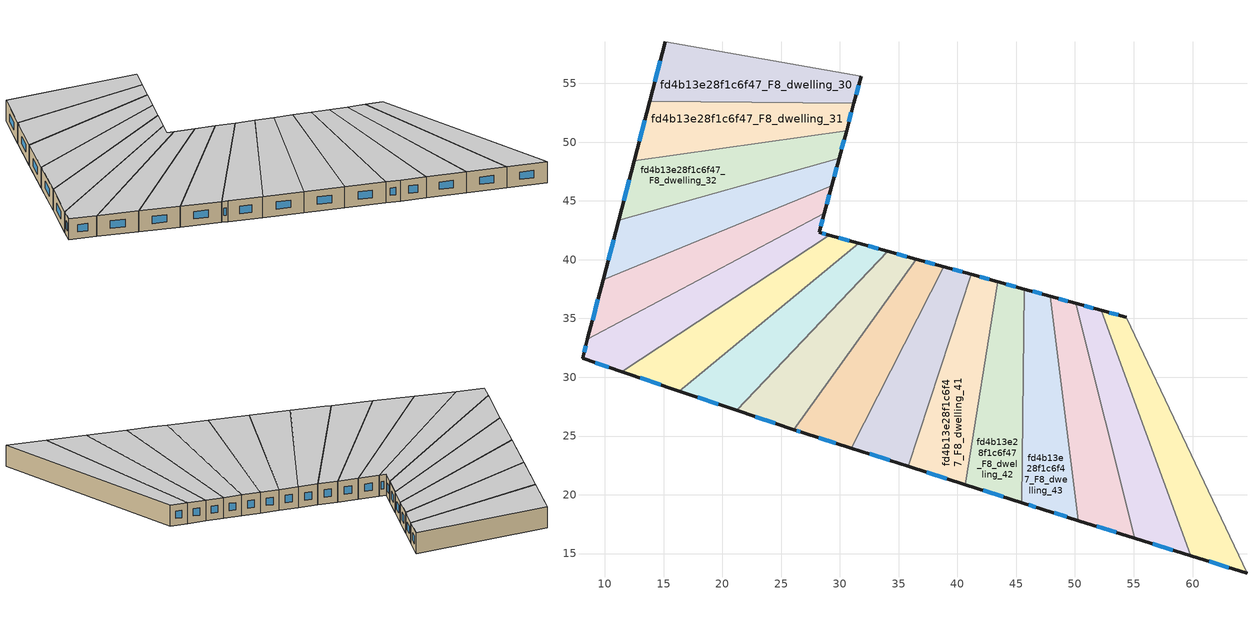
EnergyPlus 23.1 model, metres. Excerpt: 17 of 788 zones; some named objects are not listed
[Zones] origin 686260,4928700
fd4b13e28f1c6f47_F8_dwelling_30
 floor to fd4b13e28f1c6f47_F7_dwelling_30 (EU_floor_Construction): 31.82,55.6 31.19,53.29 13.82,53.48 15.14,58.54 z24
 wall outside (EU_wall_Construction): 31.19,53.29 31.82,55.6 / 15.14,58.54 13.82,53.48 z24:27
 wall to fd4b13e28f1c6f47_F8_dwelling_31 (EU_wall_Construction): 13.82,53.48 31.19,53.29 z24:27
 wall to fd4b13e28f1c6f47_F8_dwelling_29 (EU_wall_Construction): 31.82,55.6 15.14,58.54 z24:27
 window (EU_Window_Construction): 31.4,54.04 31.62,54.85 / 14.71,56.9 14.25,55.12 z24.97:26.03
 ceiling to fd4b13e28f1c6f47_F9_dwelling_30 (EU_floor_Construction): 31.19,53.29 31.82,55.6 15.14,58.54 13.82,53.48 z27
fd4b13e28f1c6f47_F8_dwelling_31
 floor to fd4b13e28f1c6f47_F7_dwelling_31 (EU_floor_Construction): 31.19,53.29 30.57,50.97 12.5,48.42 13.82,53.48 z24
 wall outside (EU_wall_Construction): 30.57,50.97 31.19,53.29 / 13.82,53.48 12.5,48.42 z24:27
 wall to fd4b13e28f1c6f47_F8_dwelling_32 (EU_wall_Construction): 12.5,48.42 30.57,50.97 z24:27
 window (EU_Window_Construction): 30.77,51.72 30.99,52.53 / 13.39,51.84 12.93,50.06 z24.97:26.03
 ceiling to fd4b13e28f1c6f47_F9_dwelling_31 (EU_floor_Construction): 30.57,50.97 31.19,53.29 13.82,53.48 12.5,48.42 z27
fd4b13e28f1c6f47_F8_dwelling_32
 floor to fd4b13e28f1c6f47_F7_dwelling_32 (EU_floor_Construction): 30.57,50.97 29.94,48.64 11.18,43.36 12.5,48.42 z24
 wall outside (EU_wall_Construction): 29.94,48.64 30.57,50.97 / 12.5,48.42 11.18,43.36 z24:27
 wall to fd4b13e28f1c6f47_F8_dwelling_33 (EU_wall_Construction): 11.18,43.36 29.94,48.64 z24:27
 window (EU_Window_Construction): 30.14,49.39 30.36,50.21 / 12.07,46.78 11.61,45 z24.97:26.03
 ceiling to fd4b13e28f1c6f47_F9_dwelling_32 (EU_floor_Construction): 29.94,48.64 30.57,50.97 12.5,48.42 11.18,43.36 z27
fd4b13e28f1c6f47_F8_dwelling_33
 floor to fd4b13e28f1c6f47_F7_dwelling_33 (EU_floor_Construction): 29.94,48.64 29.3,46.3 9.85,38.29 11.18,43.36 z24
 wall outside (EU_wall_Construction): 29.3,46.3 29.94,48.64 / 11.18,43.36 9.85,38.29 z24:27
 wall to fd4b13e28f1c6f47_F8_dwelling_34 (EU_wall_Construction): 9.85,38.29 29.3,46.3 z24:27
 window (EU_Window_Construction): 29.51,47.06 29.73,47.88 / 10.75,41.72 10.28,39.93 z24.97:26.03
 ceiling to fd4b13e28f1c6f47_F9_dwelling_33 (EU_floor_Construction): 29.3,46.3 29.94,48.64 11.18,43.36 9.85,38.29 z27
fd4b13e28f1c6f47_F8_dwelling_34
 floor to fd4b13e28f1c6f47_F7_dwelling_34 (EU_floor_Construction): 29.3,46.3 28.67,43.95 8.53,33.22 9.85,38.29 z24
 wall outside (EU_wall_Construction): 28.67,43.95 29.3,46.3 / 9.85,38.29 8.53,33.22 z24:27
 wall to fd4b13e28f1c6f47_F8_dwelling_35 (EU_wall_Construction): 8.53,33.22 28.67,43.95 z24:27
 window (EU_Window_Construction): 28.87,44.71 29.1,45.54 / 9.43,36.65 8.96,34.86 z24.97:26.03
 ceiling to fd4b13e28f1c6f47_F9_dwelling_34 (EU_floor_Construction): 28.67,43.95 29.3,46.3 9.85,38.29 8.53,33.22 z27
fd4b13e28f1c6f47_F8_dwelling_35
 floor to fd4b13e28f1c6f47_F7_dwelling_35 (EU_floor_Construction): 28.67,43.95 28.23,42.33 29.09,42.09 11.44,30.48 8.11,31.6 8.53,33.22 z24
 wall outside (EU_wall_Construction): 29.09,42.09 28.23,42.33 28.67,43.95 / 8.53,33.22 8.11,31.6 11.44,30.48 z24:27
 wall to fd4b13e28f1c6f47_F8_dwelling_36 (EU_wall_Construction): 11.44,30.48 29.09,42.09 z24:27
 window (EU_Window_Construction): 28.37,42.86 28.52,43.42 / 28.81,42.17 28.51,42.25 / 9.19,31.24 10.36,30.84 / 8.39,32.69 8.24,32.12 z24.97:26.03
 ceiling to fd4b13e28f1c6f47_F9_dwelling_35 (EU_floor_Construction): 29.09,42.09 28.23,42.33 28.67,43.95 8.53,33.22 8.11,31.6 11.44,30.48 z27
fd4b13e28f1c6f47_F8_dwelling_36
 floor to fd4b13e28f1c6f47_F7_dwelling_36 (EU_floor_Construction): 31.62,41.39 16.35,28.83 11.44,30.48 29.09,42.09 z24
 wall outside (EU_wall_Construction): 31.62,41.39 29.09,42.09 / 11.44,30.48 16.35,28.83 z24:27
 wall to fd4b13e28f1c6f47_F8_dwelling_37 (EU_wall_Construction): 16.35,28.83 31.62,41.39 z24:27
 window (EU_Window_Construction): 30.8,41.62 29.91,41.86 / 13.03,29.94 14.75,29.36 z24.97:26.03
 ceiling to fd4b13e28f1c6f47_F9_dwelling_36 (EU_floor_Construction): 31.62,41.39 29.09,42.09 11.44,30.48 16.35,28.83 z27
fd4b13e28f1c6f47_F8_dwelling_37
 floor to fd4b13e28f1c6f47_F7_dwelling_37 (EU_floor_Construction): 34.08,40.71 21.23,27.18 16.35,28.83 31.62,41.39 z24
 wall outside (EU_wall_Construction): 34.08,40.71 31.62,41.39 / 16.35,28.83 21.23,27.18 z24:27
 wall to fd4b13e28f1c6f47_F8_dwelling_38 (EU_wall_Construction): 21.23,27.18 34.08,40.71 z24:27
 window (EU_Window_Construction): 33.28,40.93 32.41,41.17 / 17.93,28.29 19.65,27.71 z24.97:26.03
 ceiling to fd4b13e28f1c6f47_F9_dwelling_37 (EU_floor_Construction): 21.23,27.18 34.08,40.71 31.62,41.39 16.35,28.83 z27
fd4b13e28f1c6f47_F8_dwelling_38
 floor to fd4b13e28f1c6f47_F7_dwelling_38 (EU_floor_Construction): 36.49,40.05 26.08,25.55 21.23,27.18 34.08,40.71 z24
 wall outside (EU_wall_Construction): 36.49,40.05 34.08,40.71 / 21.23,27.18 26.08,25.55 z24:27
 wall to fd4b13e28f1c6f47_F8_dwelling_39 (EU_wall_Construction): 26.08,25.55 36.49,40.05 z24:27
 window (EU_Window_Construction): 35.71,40.26 34.86,40.5 / 22.8,26.65 24.51,26.08 z24.97:26.03
 ceiling to fd4b13e28f1c6f47_F9_dwelling_38 (EU_floor_Construction): 26.08,25.55 36.49,40.05 34.08,40.71 21.23,27.18 z27
fd4b13e28f1c6f47_F8_dwelling_39
 floor to fd4b13e28f1c6f47_F7_dwelling_39 (EU_floor_Construction): 38.84,39.39 30.95,23.97 26.88,25.28 26.08,25.55 36.49,40.05 z24
 wall outside (EU_wall_Construction): 38.84,39.39 36.49,40.05 / 26.08,25.55 26.88,25.28 30.95,23.97 z24:27
 wall to fd4b13e28f1c6f47_F8_dwelling_40 (EU_wall_Construction): 30.95,23.97 38.84,39.39 z24:27
 window (EU_Window_Construction): 38.08,39.61 37.25,39.84 / 28.2,24.86 29.63,24.4 / 26.34,25.46 26.62,25.37 z24.97:26.03
 ceiling to fd4b13e28f1c6f47_F9_dwelling_39 (EU_floor_Construction): 30.95,23.97 38.84,39.39 36.49,40.05 26.08,25.55 26.88,25.28 z27
fd4b13e28f1c6f47_F8_dwelling_40
 floor to fd4b13e28f1c6f47_F7_dwelling_40 (EU_floor_Construction): 41.16,38.75 35.81,22.42 30.95,23.97 38.84,39.39 z24
 wall outside (EU_wall_Construction): 41.16,38.75 38.84,39.39 / 30.95,23.97 35.81,22.42 z24:27
 wall to fd4b13e28f1c6f47_F8_dwelling_41 (EU_wall_Construction): 35.81,22.42 41.16,38.75 z24:27
 window (EU_Window_Construction): 40.41,38.96 39.59,39.19 / 32.53,23.47 34.24,22.92 z24.97:26.03
 ceiling to fd4b13e28f1c6f47_F9_dwelling_40 (EU_floor_Construction): 35.81,22.42 41.16,38.75 38.84,39.39 30.95,23.97 z27
fd4b13e28f1c6f47_F8_dwelling_41
 floor to fd4b13e28f1c6f47_F7_dwelling_41 (EU_floor_Construction): 43.44,38.12 40.65,20.87 35.81,22.42 41.16,38.75 z24
 wall outside (EU_wall_Construction): 43.44,38.12 41.16,38.75 / 35.81,22.42 40.65,20.87 z24:27
 wall to fd4b13e28f1c6f47_F8_dwelling_42 (EU_wall_Construction): 40.65,20.87 43.44,38.12 z24:27
 window (EU_Window_Construction): 42.7,38.33 41.9,38.55 / 37.38,21.92 39.08,21.37 z24.97:26.03
 ceiling to fd4b13e28f1c6f47_F9_dwelling_41 (EU_floor_Construction): 40.65,20.87 43.44,38.12 41.16,38.75 35.81,22.42 z27
fd4b13e28f1c6f47_F8_dwelling_42
 floor to fd4b13e28f1c6f47_F7_dwelling_42 (EU_floor_Construction): 45.69,37.5 45.48,19.32 40.65,20.87 43.44,38.12 z24
 wall outside (EU_wall_Construction): 45.69,37.5 43.44,38.12 / 40.65,20.87 45.48,19.32 z24:27
 wall to fd4b13e28f1c6f47_F8_dwelling_43 (EU_wall_Construction): 45.48,19.32 45.69,37.5 z24:27
 window (EU_Window_Construction): 44.96,37.7 44.17,37.92 / 42.22,20.37 43.91,19.82 z24.97:26.03
 ceiling to fd4b13e28f1c6f47_F9_dwelling_42 (EU_floor_Construction): 45.48,19.32 45.69,37.5 43.44,38.12 40.65,20.87 z27
fd4b13e28f1c6f47_F8_dwelling_43
 floor to fd4b13e28f1c6f47_F7_dwelling_43 (EU_floor_Construction): 47.9,36.89 50.29,17.81 47.24,18.76 45.48,19.32 45.69,37.5 z24
 wall outside (EU_wall_Construction): 47.9,36.89 45.69,37.5 / 45.48,19.32 47.24,18.76 50.29,17.81 z24:27
 wall to fd4b13e28f1c6f47_F8_dwelling_44 (EU_wall_Construction): 50.29,17.81 47.9,36.89 z24:27
 window (EU_Window_Construction): 47.18,37.09 46.4,37.3 / 48.23,18.45 49.3,18.12 / 46.05,19.14 46.67,18.94 z24.97:26.03
 ceiling to fd4b13e28f1c6f47_F9_dwelling_43 (EU_floor_Construction): 50.29,17.81 47.9,36.89 45.69,37.5 45.48,19.32 47.24,18.76 z27
fd4b13e28f1c6f47_F8_dwelling_44
 floor to fd4b13e28f1c6f47_F7_dwelling_44 (EU_floor_Construction): 50.08,36.29 55.08,16.31 50.29,17.81 47.9,36.89 z24
 wall outside (EU_wall_Construction): 50.08,36.29 47.9,36.89 / 50.29,17.81 55.08,16.31 z24:27
 wall to fd4b13e28f1c6f47_F8_dwelling_45 (EU_wall_Construction): 55.08,16.31 50.08,36.29 z24:27
 window (EU_Window_Construction): 49.37,36.48 48.6,36.7 / 51.84,17.32 53.53,16.79 z24.97:26.03
 ceiling to fd4b13e28f1c6f47_F9_dwelling_44 (EU_floor_Construction): 55.08,16.31 50.08,36.29 47.9,36.89 50.29,17.81 z27
fd4b13e28f1c6f47_F8_dwelling_45
 floor to fd4b13e28f1c6f47_F7_dwelling_45 (EU_floor_Construction): 52.23,35.69 59.86,14.81 55.08,16.31 50.08,36.29 z24
 wall outside (EU_wall_Construction): 52.23,35.69 50.08,36.29 / 55.08,16.31 59.86,14.81 z24:27
 wall to fd4b13e28f1c6f47_F8_dwelling_46 (EU_wall_Construction): 59.86,14.81 52.23,35.69 z24:27
 window (EU_Window_Construction): 51.53,35.89 50.78,36.1 / 56.63,15.82 58.31,15.3 z24.97:26.03
 ceiling to fd4b13e28f1c6f47_F9_dwelling_45 (EU_floor_Construction): 59.86,14.81 52.23,35.69 50.08,36.29 55.08,16.31 z27
fd4b13e28f1c6f47_F8_dwelling_46
 floor to fd4b13e28f1c6f47_F7_dwelling_46 (EU_floor_Construction): 54.36,35.1 64.63,13.32 59.86,14.81 52.23,35.69 z24
 wall outside (EU_wall_Construction): 54.36,35.1 52.23,35.69 / 59.86,14.81 64.63,13.32 z24:27
 wall to fd4b13e28f1c6f47_F8_dwelling_47 (EU_wall_Construction): 64.63,13.32 54.36,35.1 z24:27
 window (EU_Window_Construction): 53.67,35.29 52.92,35.5 / 61.41,14.33 63.09,13.81 z24.97:26.03
 ceiling to fd4b13e28f1c6f47_F9_dwelling_46 (EU_floor_Construction): 64.63,13.32 54.36,35.1 52.23,35.69 59.86,14.81 z27
[Building]
EU S2 Campaign: North Axis=0; Terrain=City; Solar Distribution=FullExterior
[Site:Location]
Bologna: Latitude=44.5; Longitude=11.25; Time Zone=1; Elevation=37
[SizingPeriod:WeatherFileDays]
AnnualSizingPeriod: Begin Month=1; Begin Day of Month=1; End Month=12; End Day of Month=31; Day of Week for Start Day=Monday; Use Weather File Daylight Saving Period=No; Use Weather File Rain and Snow Indicators=No
[MATERIAL]
EU_InternalMass_Material: Roughness=MediumRough; Thickness=0.1; Conductivity=1; Density=1800; Specific Heat=900; Thermal Absorptance=0.9; Solar Absorptance=0.7; Visible Absorptance=0.7
[MATERIAL:NOMASS] Roughness=MediumRough; Thermal Absorptance=0.9; Solar Absorptance=0.7; Visible Absorptance=0.7
Name | Thermal Resistance
EU_wall_NoMass | 0.779417
EU_floor_NoMass | 0.588222
[WINDOWMATERIAL:SIMPLEGLAZINGSYSTEM]
EU_Window_SimpleGlazing: UFactor=5.16242; Solar Heat Gain Coefficient=0.85; Visible Transmittance=0.85
[CONSTRUCTION]
EU_wall_Construction: EU_wall_NoMass
EU_floor_Construction: EU_floor_NoMass
EU_Window_Construction: EU_Window_SimpleGlazing
EU_InternalMass_Construction: EU_InternalMass_Material
[ZONE] Type=1; Multiplier=1; Ceiling Height=autocalculate; Floor Area=autocalculate; Part of Total Floor Area=Yes
Name | Volume
fd4b13e28f1c6f47_F8_dwelling_30 | 192.746
fd4b13e28f1c6f47_F8_dwelling_31 | 192.7
fd4b13e28f1c6f47_F8_dwelling_32 | 192.765
fd4b13e28f1c6f47_F8_dwelling_33 | 192.771
fd4b13e28f1c6f47_F8_dwelling_34 | 192.793
fd4b13e28f1c6f47_F8_dwelling_35; fd4b13e28f1c6f47_F8_dwelling_39 | 192.729
fd4b13e28f1c6f47_F8_dwelling_36 | 192.747
fd4b13e28f1c6f47_F8_dwelling_37 | 192.818
fd4b13e28f1c6f47_F8_dwelling_38 | 192.737
fd4b13e28f1c6f47_F8_dwelling_40 | 192.768
fd4b13e28f1c6f47_F8_dwelling_41 | 192.74
fd4b13e28f1c6f47_F8_dwelling_42 | 192.784
fd4b13e28f1c6f47_F8_dwelling_43 | 192.696
fd4b13e28f1c6f47_F8_dwelling_44; fd4b13e28f1c6f47_F8_dwelling_46 | 192.815
fd4b13e28f1c6f47_F8_dwelling_45 | 192.736
[INTERNALMASS] Construction=EU_InternalMass_Construction
Name | Zone or ZoneList | Surface Area
fd4b13e28f1c6f47_F8_dwelling_30_EU_InternalMass | fd4b13e28f1c6f47_F8_dwelling_30 | 64.2487
fd4b13e28f1c6f47_F8_dwelling_31_EU_InternalMass | fd4b13e28f1c6f47_F8_dwelling_31 | 64.2332
fd4b13e28f1c6f47_F8_dwelling_32_EU_InternalMass | fd4b13e28f1c6f47_F8_dwelling_32 | 64.2551
fd4b13e28f1c6f47_F8_dwelling_33_EU_InternalMass | fd4b13e28f1c6f47_F8_dwelling_33 | 64.257
fd4b13e28f1c6f47_F8_dwelling_34_EU_InternalMass | fd4b13e28f1c6f47_F8_dwelling_34 | 64.2645
fd4b13e28f1c6f47_F8_dwelling_35_EU_InternalMass | fd4b13e28f1c6f47_F8_dwelling_35 | 64.2427
fd4b13e28f1c6f47_F8_dwelling_36_EU_InternalMass | fd4b13e28f1c6f47_F8_dwelling_36 | 64.2492
fd4b13e28f1c6f47_F8_dwelling_37_EU_InternalMass | fd4b13e28f1c6f47_F8_dwelling_37 | 64.2731
fd4b13e28f1c6f47_F8_dwelling_38_EU_InternalMass | fd4b13e28f1c6f47_F8_dwelling_38 | 64.2455
fd4b13e28f1c6f47_F8_dwelling_39_EU_InternalMass | fd4b13e28f1c6f47_F8_dwelling_39 | 64.2439
fd4b13e28f1c6f47_F8_dwelling_40_EU_InternalMass | fd4b13e28f1c6f47_F8_dwelling_40 | 64.2564
fd4b13e28f1c6f47_F8_dwelling_41_EU_InternalMass | fd4b13e28f1c6f47_F8_dwelling_41 | 64.2463
fd4b13e28f1c6f47_F8_dwelling_42_EU_InternalMass | fd4b13e28f1c6f47_F8_dwelling_42 | 64.2613
fd4b13e28f1c6f47_F8_dwelling_43_EU_InternalMass | fd4b13e28f1c6f47_F8_dwelling_43 | 64.2319
fd4b13e28f1c6f47_F8_dwelling_44_EU_InternalMass | fd4b13e28f1c6f47_F8_dwelling_44 | 64.2717
fd4b13e28f1c6f47_F8_dwelling_45_EU_InternalMass | fd4b13e28f1c6f47_F8_dwelling_45 | 64.2452
fd4b13e28f1c6f47_F8_dwelling_46_EU_InternalMass | fd4b13e28f1c6f47_F8_dwelling_46 | 64.2717
[OTHEREQUIPMENT] Fuel Type=Electricity; Design Level Calculation Method=Watts/Area; Power per Zone Floor Area=1; Fraction Latent=0; Fraction Radiant=0; Fraction Lost=0; Carbon Dioxide Generation Rate=0; EndUse Subcategory=EU_Step8_InternalGains
Name | Zone or ZoneList or Space or SpaceList | Schedule
EU_Step8_InternalGain_fd4b13e28f1c6f47_F8_dwelling_30_f000 | fd4b13e28f1c6f47_F8_dwelling_30 | EU_Step8_GainSchedule_fd4b13e28f1c6f47_F8_dwelling_30_f000
EU_Step8_InternalGain_fd4b13e28f1c6f47_F8_dwelling_31_f000 | fd4b13e28f1c6f47_F8_dwelling_31 | EU_Step8_GainSchedule_fd4b13e28f1c6f47_F8_dwelling_31_f000
EU_Step8_InternalGain_fd4b13e28f1c6f47_F8_dwelling_32_f000 | fd4b13e28f1c6f47_F8_dwelling_32 | EU_Step8_GainSchedule_fd4b13e28f1c6f47_F8_dwelling_32_f000
EU_Step8_InternalGain_fd4b13e28f1c6f47_F8_dwelling_33_f000 | fd4b13e28f1c6f47_F8_dwelling_33 | EU_Step8_GainSchedule_fd4b13e28f1c6f47_F8_dwelling_33_f000
EU_Step8_InternalGain_fd4b13e28f1c6f47_F8_dwelling_34_f000 | fd4b13e28f1c6f47_F8_dwelling_34 | EU_Step8_GainSchedule_fd4b13e28f1c6f47_F8_dwelling_34_f000
EU_Step8_InternalGain_fd4b13e28f1c6f47_F8_dwelling_35_f000 | fd4b13e28f1c6f47_F8_dwelling_35 | EU_Step8_GainSchedule_fd4b13e28f1c6f47_F8_dwelling_35_f000
EU_Step8_InternalGain_fd4b13e28f1c6f47_F8_dwelling_36_f000 | fd4b13e28f1c6f47_F8_dwelling_36 | EU_Step8_GainSchedule_fd4b13e28f1c6f47_F8_dwelling_36_f000
EU_Step8_InternalGain_fd4b13e28f1c6f47_F8_dwelling_37_f000 | fd4b13e28f1c6f47_F8_dwelling_37 | EU_Step8_GainSchedule_fd4b13e28f1c6f47_F8_dwelling_37_f000
EU_Step8_InternalGain_fd4b13e28f1c6f47_F8_dwelling_38_f000 | fd4b13e28f1c6f47_F8_dwelling_38 | EU_Step8_GainSchedule_fd4b13e28f1c6f47_F8_dwelling_38_f000
EU_Step8_InternalGain_fd4b13e28f1c6f47_F8_dwelling_39_f000 | fd4b13e28f1c6f47_F8_dwelling_39 | EU_Step8_GainSchedule_fd4b13e28f1c6f47_F8_dwelling_39_f000
EU_Step8_InternalGain_fd4b13e28f1c6f47_F8_dwelling_40_f000 | fd4b13e28f1c6f47_F8_dwelling_40 | EU_Step8_GainSchedule_fd4b13e28f1c6f47_F8_dwelling_40_f000
EU_Step8_InternalGain_fd4b13e28f1c6f47_F8_dwelling_41_f000 | fd4b13e28f1c6f47_F8_dwelling_41 | EU_Step8_GainSchedule_fd4b13e28f1c6f47_F8_dwelling_41_f000
EU_Step8_InternalGain_fd4b13e28f1c6f47_F8_dwelling_42_f000 | fd4b13e28f1c6f47_F8_dwelling_42 | EU_Step8_GainSchedule_fd4b13e28f1c6f47_F8_dwelling_42_f000
EU_Step8_InternalGain_fd4b13e28f1c6f47_F8_dwelling_43_f000 | fd4b13e28f1c6f47_F8_dwelling_43 | EU_Step8_GainSchedule_fd4b13e28f1c6f47_F8_dwelling_43_f000
EU_Step8_InternalGain_fd4b13e28f1c6f47_F8_dwelling_44_f000 | fd4b13e28f1c6f47_F8_dwelling_44 | EU_Step8_GainSchedule_fd4b13e28f1c6f47_F8_dwelling_44_f000
EU_Step8_InternalGain_fd4b13e28f1c6f47_F8_dwelling_45_f000 | fd4b13e28f1c6f47_F8_dwelling_45 | EU_Step8_GainSchedule_fd4b13e28f1c6f47_F8_dwelling_45_f000
EU_Step8_InternalGain_fd4b13e28f1c6f47_F8_dwelling_46_f000 | fd4b13e28f1c6f47_F8_dwelling_46 | EU_Step8_GainSchedule_fd4b13e28f1c6f47_F8_dwelling_46_f000
[ZONEVENTILATION:DESIGNFLOWRATE] Schedule=EU_AlwaysOn; Design Flow Rate Calculation Method=AirChanges/Hour; Air Changes per Hour=0.712058; Ventilation Type=Natural; Fan Pressure Rise=0; Fan Total Efficiency=1; Constant Term Coefficient=1; Temperature Term Coefficient=0; Velocity Term Coefficient=0; Velocity Squared Term Coefficient=0; Minimum Indoor Temperature=-100; Maximum Indoor Temperature=100; Delta Temperature=-100; Minimum Outdoor Temperature=-100; Maximum Outdoor Temperature=100; Maximum Wind Speed=40
Name | Zone or ZoneList or Space or SpaceList
EU_ConstantAir_fd4b13e28f1c6f47_F8_dwelling_30 | fd4b13e28f1c6f47_F8_dwelling_30
EU_ConstantAir_fd4b13e28f1c6f47_F8_dwelling_31 | fd4b13e28f1c6f47_F8_dwelling_31
EU_ConstantAir_fd4b13e28f1c6f47_F8_dwelling_32 | fd4b13e28f1c6f47_F8_dwelling_32
EU_ConstantAir_fd4b13e28f1c6f47_F8_dwelling_33 | fd4b13e28f1c6f47_F8_dwelling_33
EU_ConstantAir_fd4b13e28f1c6f47_F8_dwelling_34 | fd4b13e28f1c6f47_F8_dwelling_34
EU_ConstantAir_fd4b13e28f1c6f47_F8_dwelling_35 | fd4b13e28f1c6f47_F8_dwelling_35
EU_ConstantAir_fd4b13e28f1c6f47_F8_dwelling_36 | fd4b13e28f1c6f47_F8_dwelling_36
EU_ConstantAir_fd4b13e28f1c6f47_F8_dwelling_37 | fd4b13e28f1c6f47_F8_dwelling_37
EU_ConstantAir_fd4b13e28f1c6f47_F8_dwelling_38 | fd4b13e28f1c6f47_F8_dwelling_38
EU_ConstantAir_fd4b13e28f1c6f47_F8_dwelling_39 | fd4b13e28f1c6f47_F8_dwelling_39
EU_ConstantAir_fd4b13e28f1c6f47_F8_dwelling_40 | fd4b13e28f1c6f47_F8_dwelling_40
EU_ConstantAir_fd4b13e28f1c6f47_F8_dwelling_41 | fd4b13e28f1c6f47_F8_dwelling_41
EU_ConstantAir_fd4b13e28f1c6f47_F8_dwelling_42 | fd4b13e28f1c6f47_F8_dwelling_42
EU_ConstantAir_fd4b13e28f1c6f47_F8_dwelling_43 | fd4b13e28f1c6f47_F8_dwelling_43
EU_ConstantAir_fd4b13e28f1c6f47_F8_dwelling_44 | fd4b13e28f1c6f47_F8_dwelling_44
EU_ConstantAir_fd4b13e28f1c6f47_F8_dwelling_45 | fd4b13e28f1c6f47_F8_dwelling_45
EU_ConstantAir_fd4b13e28f1c6f47_F8_dwelling_46 | fd4b13e28f1c6f47_F8_dwelling_46
[HVACTEMPLATE:ZONE:IDEALLOADSAIRSYSTEM] System Availability Schedule=EU_AlwaysOn; Maximum Heating Supply Air Temperature=50; Minimum Cooling Supply Air Temperature=13; Maximum Heating Supply Air Humidity Ratio=0.0156; Minimum Cooling Supply Air Humidity Ratio=0.0077; Heating Limit=NoLimit; Cooling Limit=NoLimit; Heating Availability Schedule=EU_AlwaysOn; Cooling Availability Schedule=EU_CoolingOff; Dehumidification Control Type=ConstantSensibleHeatRatio; Cooling Sensible Heat Ratio=0.7; Dehumidification Setpoint=60; Humidification Control Type=None; Humidification Setpoint=30; Outdoor Air Method=None; Outdoor Air Flow Rate per Person=0.00944; Outdoor Air Flow Rate per Zone Floor Area=0; Outdoor Air Flow Rate per Zone=0; Demand Controlled Ventilation Type=None; Outdoor Air Economizer Type=NoEconomizer; Heat Recovery Type=None; Sensible Heat Recovery Effectiveness=0.7; Latent Heat Recovery Effectiveness=0.65
Name | Template Thermostat
fd4b13e28f1c6f47_F8_dwelling_30 | EU_HeatOnly_fd4b13e28f1c6f47_F8_dwelling_30
fd4b13e28f1c6f47_F8_dwelling_31 | EU_HeatOnly_fd4b13e28f1c6f47_F8_dwelling_31
fd4b13e28f1c6f47_F8_dwelling_32 | EU_HeatOnly_fd4b13e28f1c6f47_F8_dwelling_32
fd4b13e28f1c6f47_F8_dwelling_33 | EU_HeatOnly_fd4b13e28f1c6f47_F8_dwelling_33
fd4b13e28f1c6f47_F8_dwelling_34 | EU_HeatOnly_fd4b13e28f1c6f47_F8_dwelling_34
fd4b13e28f1c6f47_F8_dwelling_35 | EU_HeatOnly_fd4b13e28f1c6f47_F8_dwelling_35
fd4b13e28f1c6f47_F8_dwelling_36 | EU_HeatOnly_fd4b13e28f1c6f47_F8_dwelling_36
fd4b13e28f1c6f47_F8_dwelling_37 | EU_HeatOnly_fd4b13e28f1c6f47_F8_dwelling_37
fd4b13e28f1c6f47_F8_dwelling_38 | EU_HeatOnly_fd4b13e28f1c6f47_F8_dwelling_38
fd4b13e28f1c6f47_F8_dwelling_39 | EU_HeatOnly_fd4b13e28f1c6f47_F8_dwelling_39
fd4b13e28f1c6f47_F8_dwelling_40 | EU_HeatOnly_fd4b13e28f1c6f47_F8_dwelling_40
fd4b13e28f1c6f47_F8_dwelling_41 | EU_HeatOnly_fd4b13e28f1c6f47_F8_dwelling_41
fd4b13e28f1c6f47_F8_dwelling_42 | EU_HeatOnly_fd4b13e28f1c6f47_F8_dwelling_42
fd4b13e28f1c6f47_F8_dwelling_43 | EU_HeatOnly_fd4b13e28f1c6f47_F8_dwelling_43
fd4b13e28f1c6f47_F8_dwelling_44 | EU_HeatOnly_fd4b13e28f1c6f47_F8_dwelling_44
fd4b13e28f1c6f47_F8_dwelling_45 | EU_HeatOnly_fd4b13e28f1c6f47_F8_dwelling_45
fd4b13e28f1c6f47_F8_dwelling_46 | EU_HeatOnly_fd4b13e28f1c6f47_F8_dwelling_46
[SIZING:ZONE] Zone Cooling Design Supply Air Temperature Input Method=SupplyAirTemperature; Zone Cooling Design Supply Air Temperature=13; Zone Heating Design Supply Air Temperature Input Method=SupplyAirTemperature; Zone Heating Design Supply Air Temperature=50; Zone Cooling Design Supply Air Humidity Ratio=0.008; Zone Heating Design Supply Air Humidity Ratio=0.008; Cooling Design Air Flow Method=DesignDay; Cooling Design Air Flow Rate=0; Cooling Minimum Air Flow per Zone Floor Area=0.000762; Cooling Minimum Air Flow=0; Cooling Minimum Air Flow Fraction=0.2; Heating Design Air Flow Method=DesignDay; Heating Design Air Flow Rate=0; Heating Maximum Air Flow per Zone Floor Area=0.002032; Heating Maximum Air Flow=0.141576; Heating Maximum Air Flow Fraction=0.3; Account for Dedicated Outdoor Air System=No; Dedicated Outdoor Air System Control Strategy=NeutralSupplyAir; Dedicated Outdoor Air Low Setpoint Temperature for Design=autosize; Dedicated Outdoor Air High Setpoint Temperature for Design=autosize; Zone Load Sizing Method=Sensible Load Only No Latent Load; Zone Latent Cooling Design Supply Air Humidity Ratio Input Method=HumidityRatioDifference; Zone Cooling Design Supply Air Humidity Ratio Difference=0.005; Zone Latent Heating Design Supply Air Humidity Ratio Input Method=HumidityRatioDifference; Zone Humidification Design Supply Air Humidity Ratio Difference=0.005
fd4b13e28f1c6f47_F8_dwelling_30; fd4b13e28f1c6f47_F8_dwelling_31; fd4b13e28f1c6f47_F8_dwelling_32; fd4b13e28f1c6f47_F8_dwelling_33; fd4b13e28f1c6f47_F8_dwelling_34; fd4b13e28f1c6f47_F8_dwelling_35; fd4b13e28f1c6f47_F8_dwelling_36; fd4b13e28f1c6f47_F8_dwelling_37; fd4b13e28f1c6f47_F8_dwelling_38; fd4b13e28f1c6f47_F8_dwelling_39; fd4b13e28f1c6f47_F8_dwelling_40; fd4b13e28f1c6f47_F8_dwelling_41; fd4b13e28f1c6f47_F8_dwelling_42; fd4b13e28f1c6f47_F8_dwelling_43; fd4b13e28f1c6f47_F8_dwelling_44; fd4b13e28f1c6f47_F8_dwelling_45; fd4b13e28f1c6f47_F8_dwelling_46
[SCHEDULE:CONSTANT]
Name | Hourly Value
EU_AlwaysOn | 1
EU_CoolingOff | 0
[SCHEDULE:FILE] Column Number=1; Rows to Skip at Top=0; Number of Hours of Data=8760; Column Separator=Comma; Interpolate to Timestep=No; Minutes per Item=60; Adjust Schedule for Daylight Savings=Yes
Name | File
EU_Step8_GainSchedule_fd4b13e28f1c6f47_F8_dwelling_30_f000 | ../../schedules/fd4b13e28f1c6f47/fd4b13e28f1c6f47_F8_dwelling_30_f000_gain.csv
EU_Step8_GainSchedule_fd4b13e28f1c6f47_F8_dwelling_31_f000 | ../../schedules/fd4b13e28f1c6f47/fd4b13e28f1c6f47_F8_dwelling_31_f000_gain.csv
EU_Step8_GainSchedule_fd4b13e28f1c6f47_F8_dwelling_32_f000 | ../../schedules/fd4b13e28f1c6f47/fd4b13e28f1c6f47_F8_dwelling_32_f000_gain.csv
EU_Step8_GainSchedule_fd4b13e28f1c6f47_F8_dwelling_33_f000 | ../../schedules/fd4b13e28f1c6f47/fd4b13e28f1c6f47_F8_dwelling_33_f000_gain.csv
EU_Step8_GainSchedule_fd4b13e28f1c6f47_F8_dwelling_34_f000 | ../../schedules/fd4b13e28f1c6f47/fd4b13e28f1c6f47_F8_dwelling_34_f000_gain.csv
EU_Step8_GainSchedule_fd4b13e28f1c6f47_F8_dwelling_35_f000 | ../../schedules/fd4b13e28f1c6f47/fd4b13e28f1c6f47_F8_dwelling_35_f000_gain.csv
EU_Step8_GainSchedule_fd4b13e28f1c6f47_F8_dwelling_36_f000 | ../../schedules/fd4b13e28f1c6f47/fd4b13e28f1c6f47_F8_dwelling_36_f000_gain.csv
EU_Step8_GainSchedule_fd4b13e28f1c6f47_F8_dwelling_37_f000 | ../../schedules/fd4b13e28f1c6f47/fd4b13e28f1c6f47_F8_dwelling_37_f000_gain.csv
EU_Step8_GainSchedule_fd4b13e28f1c6f47_F8_dwelling_38_f000 | ../../schedules/fd4b13e28f1c6f47/fd4b13e28f1c6f47_F8_dwelling_38_f000_gain.csv
EU_Step8_GainSchedule_fd4b13e28f1c6f47_F8_dwelling_39_f000 | ../../schedules/fd4b13e28f1c6f47/fd4b13e28f1c6f47_F8_dwelling_39_f000_gain.csv
EU_Step8_GainSchedule_fd4b13e28f1c6f47_F8_dwelling_40_f000 | ../../schedules/fd4b13e28f1c6f47/fd4b13e28f1c6f47_F8_dwelling_40_f000_gain.csv
EU_Step8_GainSchedule_fd4b13e28f1c6f47_F8_dwelling_41_f000 | ../../schedules/fd4b13e28f1c6f47/fd4b13e28f1c6f47_F8_dwelling_41_f000_gain.csv
EU_Step8_GainSchedule_fd4b13e28f1c6f47_F8_dwelling_42_f000 | ../../schedules/fd4b13e28f1c6f47/fd4b13e28f1c6f47_F8_dwelling_42_f000_gain.csv
EU_Step8_GainSchedule_fd4b13e28f1c6f47_F8_dwelling_43_f000 | ../../schedules/fd4b13e28f1c6f47/fd4b13e28f1c6f47_F8_dwelling_43_f000_gain.csv
EU_Step8_GainSchedule_fd4b13e28f1c6f47_F8_dwelling_44_f000 | ../../schedules/fd4b13e28f1c6f47/fd4b13e28f1c6f47_F8_dwelling_44_f000_gain.csv
EU_Step8_GainSchedule_fd4b13e28f1c6f47_F8_dwelling_45_f000 | ../../schedules/fd4b13e28f1c6f47/fd4b13e28f1c6f47_F8_dwelling_45_f000_gain.csv
EU_Step8_GainSchedule_fd4b13e28f1c6f47_F8_dwelling_46_f000 | ../../schedules/fd4b13e28f1c6f47/fd4b13e28f1c6f47_F8_dwelling_46_f000_gain.csv
